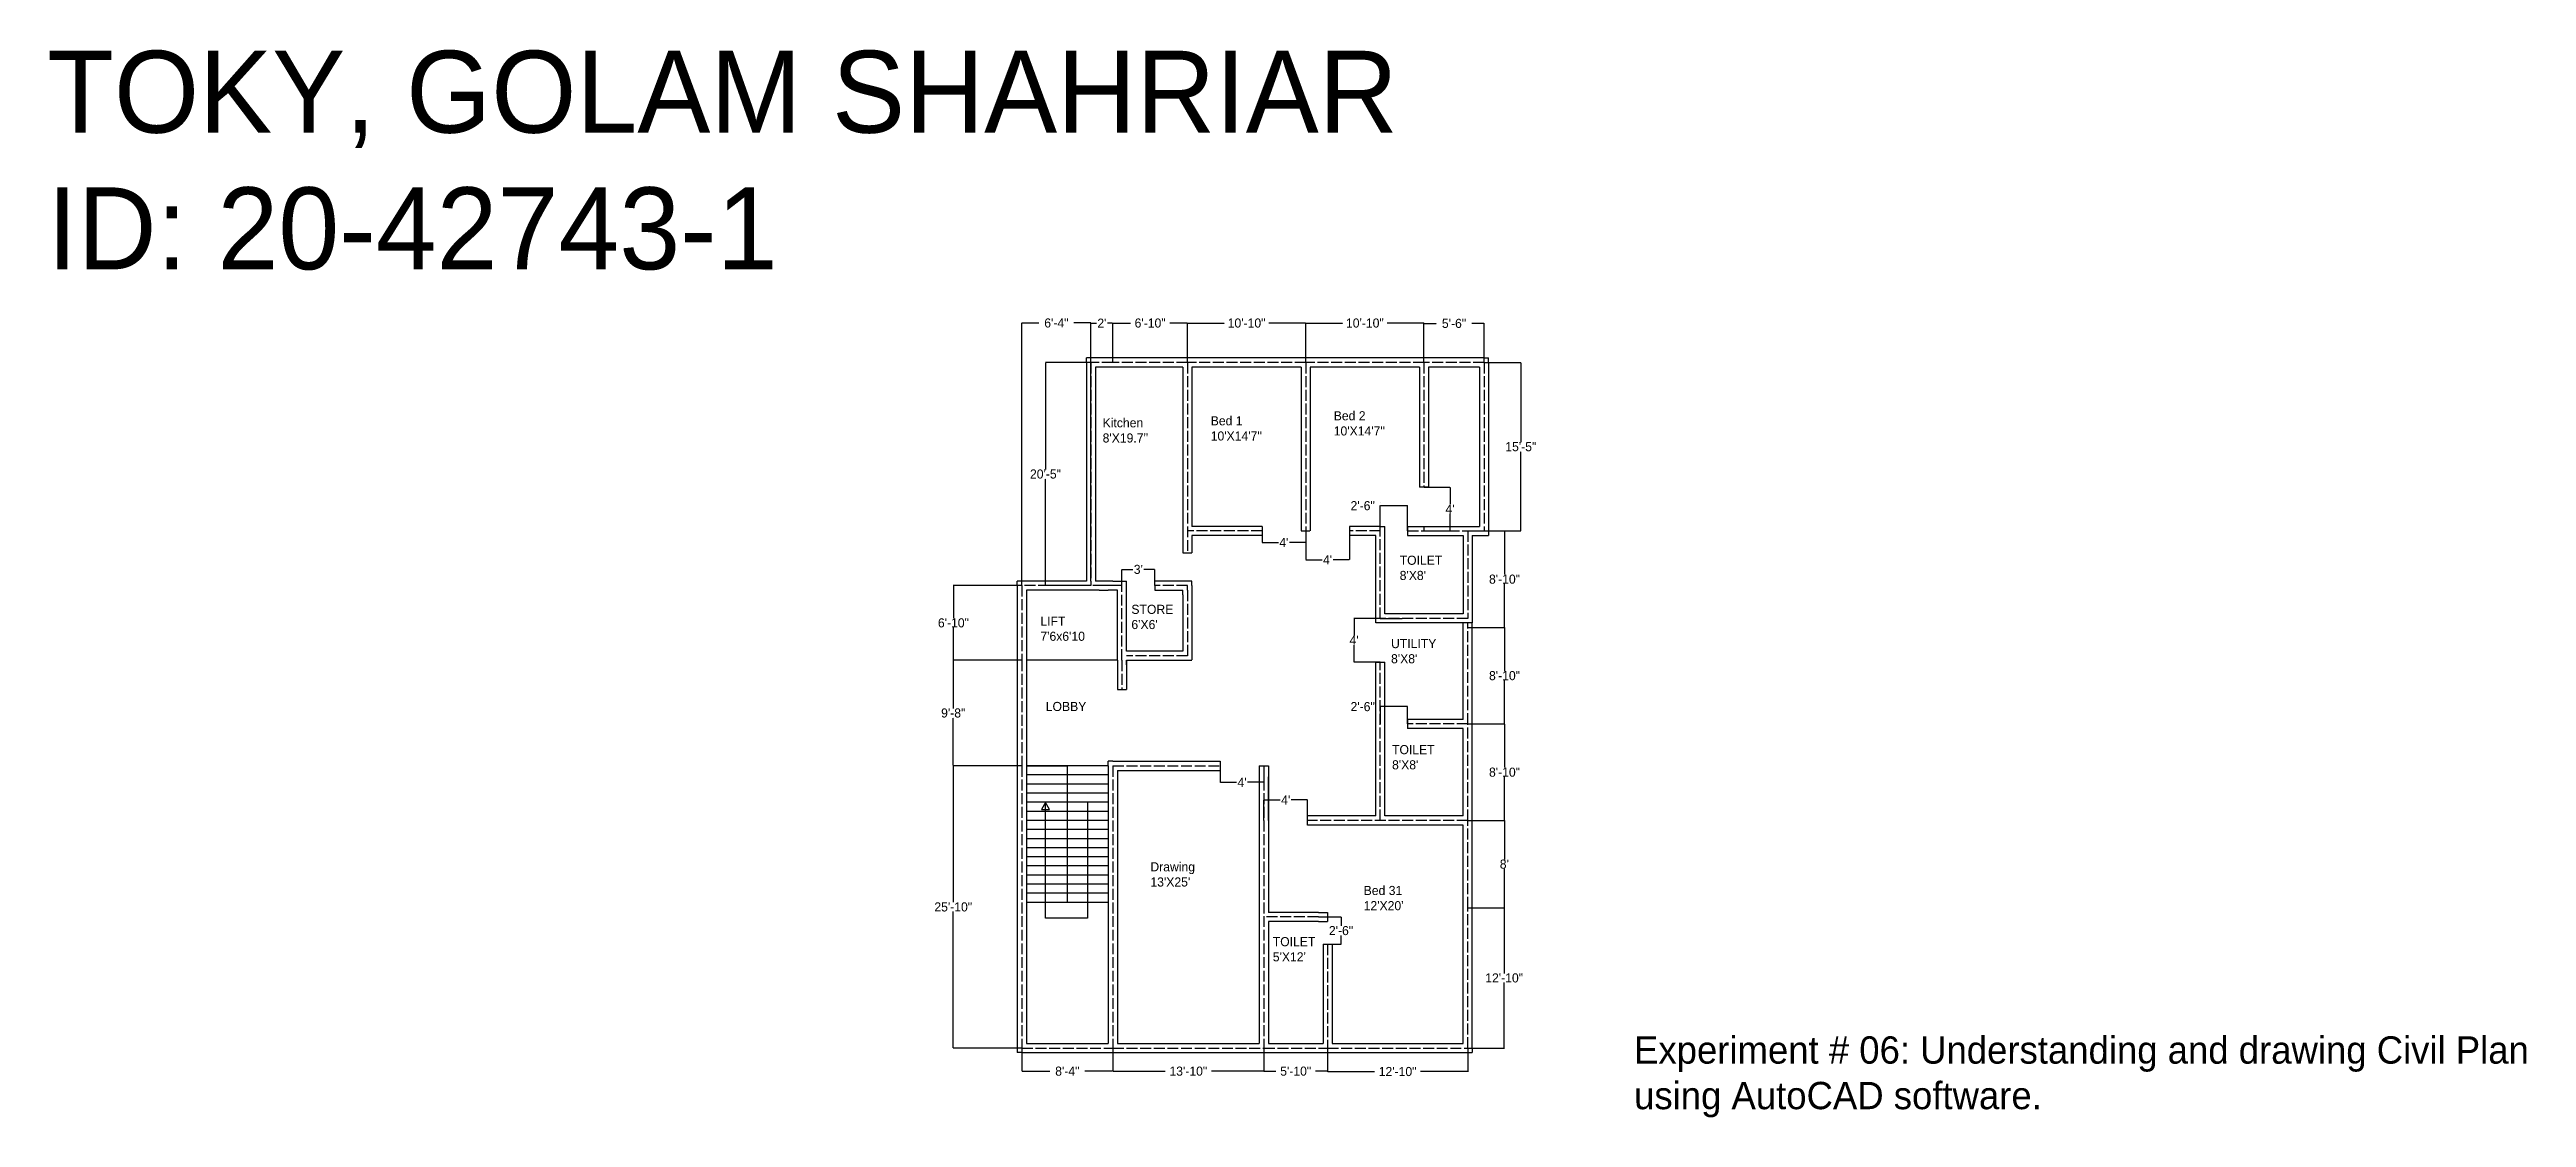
# Model space of a CAD drawing. Header units: inches. Extents: x -1021 to 1701, y -895 to 278.
import ezdxf

# ---------------------------------------------------------------- set-up
doc = ezdxf.new("R2010")
doc.units = ezdxf.units.IN
doc.header["$MEASUREMENT"] = 0
for name, pattern in [('ACAD_ISO02W100', [15, 12, -3]), ('ACAD_ISO03W100', [30, 12, -18]), ('HIDDENX2', [0.75, 0.5, -0.25])]:
    doc.linetypes.add(name, pattern=pattern)
doc.dimstyles.get("Standard").update_dxf_attribs({"dimtxt": 10, "dimasz": 0.18, "dimexe": 0.18, "dimexo": 0.0625, "dimgap": 0.09, "dimtad": 0, "dimtih": 1, "dimtoh": 1, "dimdec": 0, "dimzin": 0, "dimdsep": 46, "dimlunit": 3, "dimtxsty": 'Standard', "dimcen": 0.09, "dimadec": 0, "dimazin": 0, "dimtfac": 1, "dimtdec": 0, "dimtofl": 0, "dimtmove": 0, "dimatfit": 3, "dimfxl": 1, "dimtolj": 1, "dimtzin": 0, "dimarcsym": 0})

# ---------------------------------------------------------------- blocks, each defined once
blk = doc.blocks.new('*D33')
at = {"color": 0, "linetype": 'HIDDENX2', "lineweight": -2}
for p, q in [((489.7, -65.4), (489.7, -22.3)), ((489.9, -22.5), (503.5, -22.5)), ((555.5, -22.5), (542, -22.5)), ((555.7, -65.4), (555.7, -22.3))]:
    blk.add_line(p, q, dxfattribs=at)
at = {"color": 0, "linetype": 'HIDDENX2'}
for points in [[(489.9, -22.4), (489.9, -22.5), (489.7, -22.5)], [(555.5, -22.4), (555.5, -22.5), (555.7, -22.5)]]:
    blk.add_solid(points, dxfattribs=at)
at = {"layer": 'Defpoints', "color": 0, "linetype": 'HIDDENX2'}
for p in [(489.7, -22.5), (489.7, -65.4), (555.7, -65.4)]:
    blk.add_point(p, dxfattribs=at)
at = {"color": 0, "linetype": 'HIDDENX2', "insert": (522.7, -22.5), "char_height": 10, "attachment_point": 5}
blk.add_mtext('\\A1;5\'-6"', dxfattribs=at)
blk = doc.blocks.new('*D34')
at = {"color": 0, "linetype": 'HIDDENX2', "lineweight": -2}
for p, q in [((359.7, -65.4), (359.7, -21.9)), ((359.9, -22.1), (400.5, -22.1)), ((489.5, -22.1), (449, -22.1)), ((489.7, -60.4), (489.7, -21.9))]:
    blk.add_line(p, q, dxfattribs=at)
at = {"color": 0, "linetype": 'HIDDENX2'}
for points in [[(359.9, -22.1), (359.9, -22.1), (359.7, -22.1)], [(489.5, -22.1), (489.5, -22.1), (489.7, -22.1)]]:
    blk.add_solid(points, dxfattribs=at)
at = {"layer": 'Defpoints', "color": 0, "linetype": 'HIDDENX2'}
for p in [(359.7, -22.1), (359.7, -65.4), (489.7, -60.4)]:
    blk.add_point(p, dxfattribs=at)
at = {"color": 0, "linetype": 'HIDDENX2', "insert": (424.7, -22.1), "char_height": 10, "attachment_point": 5}
blk.add_mtext('\\A1;10\'-10"', dxfattribs=at)
blk = doc.blocks.new('*D35')
at = {"color": 0, "linetype": 'HIDDENX2', "lineweight": -2}
for p, q in [((555.8, -65.4), (596.3, -65.4)), ((596.1, -65.6), (596.1, -152.8)), ((596.1, -250.2), (596.1, -163)), ((555.8, -250.4), (596.3, -250.4))]:
    blk.add_line(p, q, dxfattribs=at)
at = {"color": 0, "linetype": 'HIDDENX2'}
for points in [[(596.1, -65.6), (596.2, -65.6), (596.1, -65.4)], [(596.1, -250.2), (596.2, -250.2), (596.1, -250.4)]]:
    blk.add_solid(points, dxfattribs=at)
at = {"layer": 'Defpoints', "color": 0, "linetype": 'HIDDENX2'}
for p in [(555.7, -65.4), (555.7, -250.4), (596.1, -250.4)]:
    blk.add_point(p, dxfattribs=at)
at = {"color": 0, "linetype": 'HIDDENX2', "insert": (596.1, -157.9), "char_height": 10, "attachment_point": 5}
blk.add_mtext('\\A1;15\'-5"', dxfattribs=at)
blk = doc.blocks.new('*D36')
at = {"color": 0, "linetype": 'HIDDENX2', "lineweight": -2}
for p, q in [((229.7, -65.4), (229.7, -21.9)), ((229.9, -22.1), (270.5, -22.1)), ((359.5, -22.1), (319, -22.1)), ((359.7, -65.4), (359.7, -21.9))]:
    blk.add_line(p, q, dxfattribs=at)
at = {"color": 0, "linetype": 'HIDDENX2'}
for points in [[(229.9, -22.1), (229.9, -22.1), (229.7, -22.1)], [(359.5, -22.1), (359.5, -22.1), (359.7, -22.1)]]:
    blk.add_solid(points, dxfattribs=at)
at = {"layer": 'Defpoints', "color": 0, "linetype": 'HIDDENX2'}
for p in [(229.7, -22.1), (229.7, -65.4), (359.7, -65.4)]:
    blk.add_point(p, dxfattribs=at)
at = {"color": 0, "linetype": 'HIDDENX2', "insert": (294.7, -22.1), "char_height": 10, "attachment_point": 5}
blk.add_mtext('\\A1;10\'-10"', dxfattribs=at)
blk = doc.blocks.new('*D37')
at = {"color": 0, "linetype": 'HIDDENX2', "lineweight": -2}
for p, q in [((147.7, -65.4), (147.7, -22)), ((147.9, -22.1), (167, -22.1)), ((229.5, -22.1), (210.5, -22.1)), ((229.7, -65.3), (229.7, -22))]:
    blk.add_line(p, q, dxfattribs=at)
at = {"color": 0, "linetype": 'HIDDENX2'}
for points in [[(147.9, -22.1), (147.9, -22.2), (147.7, -22.1)], [(229.5, -22.1), (229.5, -22.2), (229.7, -22.1)]]:
    blk.add_solid(points, dxfattribs=at)
at = {"layer": 'Defpoints', "color": 0, "linetype": 'HIDDENX2'}
for p in [(147.7, -22.1), (147.7, -65.4), (229.7, -65.4)]:
    blk.add_point(p, dxfattribs=at)
at = {"color": 0, "linetype": 'HIDDENX2', "insert": (188.7, -22.1), "char_height": 10, "attachment_point": 5}
blk.add_mtext('\\A1;6\'-10"', dxfattribs=at)
blk = doc.blocks.new('*D38')
at = {"color": 0, "linetype": 'HIDDENX2', "lineweight": -2}
for p, q in [((123.7, -65.4), (123.7, -22)), ((123.9, -22.2), (129.8, -22.2)), ((147.5, -22.2), (141.6, -22.2)), ((147.7, -65.4), (147.7, -22))]:
    blk.add_line(p, q, dxfattribs=at)
at = {"color": 0, "linetype": 'HIDDENX2'}
for points in [[(123.9, -22.1), (123.9, -22.2), (123.7, -22.2)], [(147.5, -22.1), (147.5, -22.2), (147.7, -22.2)]]:
    blk.add_solid(points, dxfattribs=at)
at = {"layer": 'Defpoints', "color": 0, "linetype": 'HIDDENX2'}
for p in [(147.7, -22.2), (123.7, -65.4), (147.7, -65.4)]:
    blk.add_point(p, dxfattribs=at)
at = {"color": 0, "linetype": 'HIDDENX2', "insert": (135.7, -22.2), "char_height": 10, "attachment_point": 5}
blk.add_mtext("\\A1;2'", dxfattribs=at)
blk = doc.blocks.new('*D39')
at = {"color": 0, "linetype": 'HIDDENX2', "lineweight": -2}
for p, q in [((123.6, -65.4), (73.5, -65.4)), ((73.7, -65.6), (73.7, -182.8)), ((73.7, -310.2), (73.7, -193)), ((123.6, -310.4), (73.5, -310.4))]:
    blk.add_line(p, q, dxfattribs=at)
at = {"color": 0, "linetype": 'HIDDENX2'}
for points in [[(73.7, -65.6), (73.7, -65.6), (73.7, -65.4)], [(73.7, -310.2), (73.7, -310.2), (73.7, -310.4)]]:
    blk.add_solid(points, dxfattribs=at)
at = {"layer": 'Defpoints', "color": 0, "linetype": 'HIDDENX2'}
for p in [(123.7, -65.4), (73.7, -310.4), (123.7, -310.4)]:
    blk.add_point(p, dxfattribs=at)
at = {"color": 0, "linetype": 'HIDDENX2', "insert": (73.7, -187.9), "char_height": 10, "attachment_point": 5}
blk.add_mtext('\\A1;20\'-5"', dxfattribs=at)
blk = doc.blocks.new('*D40')
at = {"color": 0, "linetype": 'HIDDENX2', "lineweight": -2}
for p, q in [((47.7, -310.4), (47.7, -21.8)), ((47.9, -22), (66.5, -22)), ((123.5, -22), (105, -22)), ((123.7, -305.4), (123.7, -21.8))]:
    blk.add_line(p, q, dxfattribs=at)
at = {"color": 0, "linetype": 'HIDDENX2'}
for points in [[(47.9, -22), (47.9, -22), (47.7, -22)], [(123.5, -22), (123.5, -22), (123.7, -22)]]:
    blk.add_solid(points, dxfattribs=at)
at = {"layer": 'Defpoints', "color": 0, "linetype": 'HIDDENX2'}
for p in [(47.7, -22), (47.7, -310.4), (123.7, -305.4)]:
    blk.add_point(p, dxfattribs=at)
at = {"color": 0, "linetype": 'HIDDENX2', "insert": (85.7, -22), "char_height": 10, "attachment_point": 5}
blk.add_mtext('\\A1;6\'-4"', dxfattribs=at)
blk = doc.blocks.new('*D41')
at = {"color": 0, "linetype": 'HIDDENX2', "lineweight": -2}
for p, q in [((47.6, -310.4), (-27.7, -310.4)), ((-27.5, -310.6), (-27.5, -346.3)), ((-27.5, -392.2), (-27.5, -356.5)), ((47.6, -392.4), (-27.7, -392.4))]:
    blk.add_line(p, q, dxfattribs=at)
at = {"color": 0, "linetype": 'HIDDENX2'}
for points in [[(-27.6, -310.6), (-27.5, -310.6), (-27.5, -310.4)], [(-27.6, -392.2), (-27.5, -392.2), (-27.5, -392.4)]]:
    blk.add_solid(points, dxfattribs=at)
at = {"layer": 'Defpoints', "color": 0, "linetype": 'HIDDENX2'}
for p in [(47.7, -310.4), (-27.5, -392.4), (47.7, -392.4)]:
    blk.add_point(p, dxfattribs=at)
at = {"color": 0, "linetype": 'HIDDENX2', "insert": (-27.5, -351.4), "char_height": 10, "attachment_point": 5}
blk.add_mtext('\\A1;6\'-10"', dxfattribs=at)
blk = doc.blocks.new('*D42')
at = {"color": 0, "linetype": 'HIDDENX2', "lineweight": -2}
for p, q in [((47.6, -392.4), (-27.9, -392.4)), ((-27.7, -392.6), (-27.7, -445.3)), ((-27.7, -508.2), (-27.7, -455.5)), ((47.6, -508.4), (-27.9, -508.4))]:
    blk.add_line(p, q, dxfattribs=at)
at = {"color": 0, "linetype": 'HIDDENX2'}
for points in [[(-27.7, -392.6), (-27.7, -392.6), (-27.7, -392.4)], [(-27.7, -508.2), (-27.7, -508.2), (-27.7, -508.4)]]:
    blk.add_solid(points, dxfattribs=at)
at = {"layer": 'Defpoints', "color": 0, "linetype": 'HIDDENX2'}
for p in [(47.7, -392.4), (-27.7, -508.4), (47.7, -508.4)]:
    blk.add_point(p, dxfattribs=at)
at = {"color": 0, "linetype": 'HIDDENX2', "insert": (-27.7, -450.4), "char_height": 10, "attachment_point": 5}
blk.add_mtext('\\A1;9\'-8"', dxfattribs=at)
blk = doc.blocks.new('*D43')
at = {"color": 0, "linetype": 'HIDDENX2', "lineweight": -2}
for p, q in [((47.6, -508.4), (-27.9, -508.4)), ((-27.7, -508.6), (-27.7, -658.3)), ((-27.7, -818.2), (-27.7, -668.5)), ((47.6, -818.4), (-27.9, -818.4))]:
    blk.add_line(p, q, dxfattribs=at)
at = {"color": 0, "linetype": 'HIDDENX2'}
for points in [[(-27.7, -508.6), (-27.7, -508.6), (-27.7, -508.4)], [(-27.7, -818.2), (-27.7, -818.2), (-27.7, -818.4)]]:
    blk.add_solid(points, dxfattribs=at)
at = {"layer": 'Defpoints', "color": 0, "linetype": 'HIDDENX2'}
for p in [(47.6, -508.4), (-27.7, -818.4), (47.7, -818.4)]:
    blk.add_point(p, dxfattribs=at)
at = {"color": 0, "linetype": 'HIDDENX2', "insert": (-27.7, -663.4), "char_height": 10, "attachment_point": 5}
blk.add_mtext('\\A1;25\'-10"', dxfattribs=at)
blk = doc.blocks.new('*D44')
at = {"color": 0, "linetype": 'HIDDENX2', "lineweight": -2}
for p, q in [((47.7, -818.5), (47.7, -844)), ((47.9, -843.8), (78.5, -843.8)), ((147.5, -843.8), (117, -843.8)), ((147.7, -818.5), (147.7, -844))]:
    blk.add_line(p, q, dxfattribs=at)
at = {"color": 0, "linetype": 'HIDDENX2'}
for points in [[(47.9, -843.8), (47.9, -843.9), (47.7, -843.8)], [(147.5, -843.8), (147.5, -843.9), (147.7, -843.8)]]:
    blk.add_solid(points, dxfattribs=at)
at = {"layer": 'Defpoints', "color": 0, "linetype": 'HIDDENX2'}
for p in [(47.7, -818.4), (147.7, -818.4), (147.7, -843.8)]:
    blk.add_point(p, dxfattribs=at)
at = {"color": 0, "linetype": 'HIDDENX2', "insert": (97.7, -843.8), "char_height": 10, "attachment_point": 5}
blk.add_mtext('\\A1;8\'-4"', dxfattribs=at)
blk = doc.blocks.new('*D45')
at = {"color": 0, "linetype": 'HIDDENX2', "lineweight": -2}
for p, q in [((147.7, -818.5), (147.7, -844)), ((147.9, -843.8), (205.6, -843.8)), ((313.5, -843.8), (255.8, -843.8)), ((313.7, -818.5), (313.7, -844))]:
    blk.add_line(p, q, dxfattribs=at)
at = {"color": 0, "linetype": 'HIDDENX2'}
for points in [[(147.9, -843.8), (147.9, -843.9), (147.7, -843.8)], [(313.5, -843.8), (313.5, -843.9), (313.7, -843.8)]]:
    blk.add_solid(points, dxfattribs=at)
at = {"layer": 'Defpoints', "color": 0, "linetype": 'HIDDENX2'}
for p in [(147.7, -818.4), (313.7, -818.4), (313.7, -843.8)]:
    blk.add_point(p, dxfattribs=at)
at = {"color": 0, "linetype": 'HIDDENX2', "insert": (230.7, -843.8), "char_height": 10, "attachment_point": 5}
blk.add_mtext('\\A1;13\'-10"', dxfattribs=at)
blk = doc.blocks.new('*D47')
at = {"color": 0, "linetype": 'HIDDENX2', "lineweight": -2}
for p, q in [((383.7, -818.5), (383.7, -844.4)), ((537.7, -818.5), (537.7, -844.4)), ((383.9, -844.2), (435.6, -844.2)), ((537.5, -844.2), (485.8, -844.2))]:
    blk.add_line(p, q, dxfattribs=at)
at = {"color": 0, "linetype": 'HIDDENX2'}
for points in [[(383.9, -844.2), (383.9, -844.2), (383.7, -844.2)], [(537.5, -844.2), (537.5, -844.2), (537.7, -844.2)]]:
    blk.add_solid(points, dxfattribs=at)
at = {"layer": 'Defpoints', "color": 0, "linetype": 'HIDDENX2'}
for p in [(383.7, -818.4), (537.7, -818.4), (383.7, -844.2)]:
    blk.add_point(p, dxfattribs=at)
at = {"color": 0, "linetype": 'HIDDENX2', "insert": (460.7, -844.2), "char_height": 10, "attachment_point": 5}
blk.add_mtext('\\A1;12\'-10"', dxfattribs=at)
blk = doc.blocks.new('*D48')
at = {"color": 0, "linetype": 'HIDDENX2', "lineweight": -2}
for p, q in [((313.5, -843.7), (313.5, -843.6)), ((313.7, -843.8), (327, -843.8)), ((383.7, -843.8), (370.5, -843.8)), ((383.9, -844.2), (383.9, -843.6))]:
    blk.add_line(p, q, dxfattribs=at)
at = {"color": 0, "linetype": 'HIDDENX2'}
for points in [[(313.7, -843.8), (313.7, -843.8), (313.5, -843.8)], [(383.7, -843.8), (383.7, -843.8), (383.9, -843.8)]]:
    blk.add_solid(points, dxfattribs=at)
at = {"layer": 'Defpoints', "color": 0, "linetype": 'HIDDENX2'}
for p in [(313.5, -843.8), (313.5, -843.8), (383.9, -844.2)]:
    blk.add_point(p, dxfattribs=at)
at = {"color": 0, "linetype": 'HIDDENX2', "insert": (348.7, -843.8), "char_height": 10, "attachment_point": 5}
blk.add_mtext('\\A1;5\'-10"', dxfattribs=at)
blk = doc.blocks.new('*D49')
at = {"color": 0, "linetype": 'HIDDENX2', "lineweight": -2}
for p, q in [((537.8, -664.4), (578, -664.4)), ((577.8, -664.6), (577.8, -736.3)), ((577.8, -818.2), (577.8, -746.5)), ((537.8, -818.4), (578, -818.4))]:
    blk.add_line(p, q, dxfattribs=at)
at = {"color": 0, "linetype": 'HIDDENX2'}
for points in [[(577.8, -664.6), (577.9, -664.6), (577.8, -664.4)], [(577.8, -818.2), (577.9, -818.2), (577.8, -818.4)]]:
    blk.add_solid(points, dxfattribs=at)
at = {"layer": 'Defpoints', "color": 0, "linetype": 'HIDDENX2'}
for p in [(537.7, -664.4), (577.8, -664.4), (537.7, -818.4)]:
    blk.add_point(p, dxfattribs=at)
at = {"color": 0, "linetype": 'HIDDENX2', "insert": (577.8, -741.4), "char_height": 10, "attachment_point": 5}
blk.add_mtext('\\A1;12\'-10"', dxfattribs=at)
blk = doc.blocks.new('*D50')
at = {"color": 0, "linetype": 'HIDDENX2', "lineweight": -2}
for p, q in [((537.8, -568.4), (578.2, -568.4)), ((578, -568.6), (578, -611.3)), ((578, -664.2), (578, -621.5)), ((537.8, -664.4), (578.2, -664.4))]:
    blk.add_line(p, q, dxfattribs=at)
at = {"color": 0, "linetype": 'HIDDENX2'}
for points in [[(578, -568.6), (578, -568.6), (578, -568.4)], [(578, -664.2), (578, -664.2), (578, -664.4)]]:
    blk.add_solid(points, dxfattribs=at)
at = {"layer": 'Defpoints', "color": 0, "linetype": 'HIDDENX2'}
for p in [(537.7, -568.4), (578, -568.4), (537.8, -664.4)]:
    blk.add_point(p, dxfattribs=at)
at = {"color": 0, "linetype": 'HIDDENX2', "insert": (578, -616.4), "char_height": 10, "attachment_point": 5}
blk.add_mtext("\\A1;8'", dxfattribs=at)
blk = doc.blocks.new('*D51')
at = {"color": 0, "linetype": 'HIDDENX2', "lineweight": -2}
for p, q in [((537.8, -462.4), (578.4, -462.4)), ((578.2, -462.6), (578.2, -510.3)), ((578.2, -568.2), (578.2, -520.5)), ((537.8, -568.4), (578.4, -568.4))]:
    blk.add_line(p, q, dxfattribs=at)
at = {"color": 0, "linetype": 'HIDDENX2'}
for points in [[(578.2, -462.6), (578.2, -462.6), (578.2, -462.4)], [(578.2, -568.2), (578.2, -568.2), (578.2, -568.4)]]:
    blk.add_solid(points, dxfattribs=at)
at = {"layer": 'Defpoints', "color": 0, "linetype": 'HIDDENX2'}
for p in [(537.7, -462.4), (578.2, -462.4), (537.8, -568.4)]:
    blk.add_point(p, dxfattribs=at)
at = {"color": 0, "linetype": 'HIDDENX2', "insert": (578.2, -515.4), "char_height": 10, "attachment_point": 5}
blk.add_mtext('\\A1;8\'-10"', dxfattribs=at)
blk = doc.blocks.new('*D52')
at = {"color": 0, "linetype": 'HIDDENX2', "lineweight": -2}
for p, q in [((537.8, -356.4), (578.4, -356.4)), ((578.2, -356.6), (578.2, -404.3)), ((578.2, -462.2), (578.2, -414.5)), ((537.8, -462.4), (578.4, -462.4))]:
    blk.add_line(p, q, dxfattribs=at)
at = {"color": 0, "linetype": 'HIDDENX2'}
for points in [[(578.2, -356.6), (578.2, -356.6), (578.2, -356.4)], [(578.2, -462.2), (578.2, -462.2), (578.2, -462.4)]]:
    blk.add_solid(points, dxfattribs=at)
at = {"layer": 'Defpoints', "color": 0, "linetype": 'HIDDENX2'}
for p in [(537.7, -356.4), (578.2, -356.4), (537.7, -462.4)]:
    blk.add_point(p, dxfattribs=at)
at = {"color": 0, "linetype": 'HIDDENX2', "insert": (578.2, -409.4), "char_height": 10, "attachment_point": 5}
blk.add_mtext('\\A1;8\'-10"', dxfattribs=at)
blk = doc.blocks.new('*D53')
at = {"color": 0, "linetype": 'HIDDENX2', "lineweight": -2}
for p, q in [((537.8, -250.4), (578.4, -250.4)), ((578.2, -250.6), (578.2, -298.3)), ((578.2, -356.2), (578.2, -308.5)), ((537.8, -356.4), (578.4, -356.4))]:
    blk.add_line(p, q, dxfattribs=at)
at = {"color": 0, "linetype": 'HIDDENX2'}
for points in [[(578.2, -250.6), (578.2, -250.6), (578.2, -250.4)], [(578.2, -356.2), (578.2, -356.2), (578.2, -356.4)]]:
    blk.add_solid(points, dxfattribs=at)
at = {"layer": 'Defpoints', "color": 0, "linetype": 'HIDDENX2'}
for p in [(537.7, -250.4), (578.2, -250.4), (537.7, -356.4)]:
    blk.add_point(p, dxfattribs=at)
at = {"color": 0, "linetype": 'HIDDENX2', "insert": (578.2, -303.4), "char_height": 10, "attachment_point": 5}
blk.add_mtext('\\A1;8\'-10"', dxfattribs=at)
blk = doc.blocks.new('*D55')
at = {"color": 0, "linetype": 'HIDDENX2', "lineweight": -2}
for p, q in [((157.7, -310.4), (157.7, -292.5)), ((157.9, -292.7), (169.8, -292.7)), ((193.5, -292.7), (181.6, -292.7)), ((193.7, -310.4), (193.7, -292.5))]:
    blk.add_line(p, q, dxfattribs=at)
at = {"color": 0, "linetype": 'HIDDENX2'}
for points in [[(157.9, -292.7), (157.9, -292.7), (157.7, -292.7)], [(193.5, -292.7), (193.5, -292.7), (193.7, -292.7)]]:
    blk.add_solid(points, dxfattribs=at)
at = {"layer": 'Defpoints', "color": 0, "linetype": 'HIDDENX2'}
for p in [(193.7, -292.7), (157.7, -310.4), (193.7, -310.4)]:
    blk.add_point(p, dxfattribs=at)
at = {"color": 0, "linetype": 'HIDDENX2', "insert": (175.7, -292.7), "char_height": 10, "attachment_point": 5}
blk.add_mtext("\\A1;3'", dxfattribs=at)
blk = doc.blocks.new('*D56')
at = {"color": 0, "linetype": 'HIDDENX2', "lineweight": -2}
for p, q in [((311.7, -250.5), (311.7, -263.2)), ((311.9, -263), (329.8, -263)), ((359.5, -263), (341.6, -263)), ((359.7, -250.5), (359.7, -263.2))]:
    blk.add_line(p, q, dxfattribs=at)
at = {"color": 0, "linetype": 'HIDDENX2'}
for points in [[(311.9, -263), (311.9, -263), (311.7, -263)], [(359.5, -263), (359.5, -263), (359.7, -263)]]:
    blk.add_solid(points, dxfattribs=at)
at = {"layer": 'Defpoints', "color": 0, "linetype": 'HIDDENX2'}
for p in [(311.7, -250.4), (359.7, -250.4), (359.7, -263)]:
    blk.add_point(p, dxfattribs=at)
at = {"color": 0, "linetype": 'HIDDENX2', "insert": (335.7, -263), "char_height": 10, "attachment_point": 5}
blk.add_mtext("\\A1;4'", dxfattribs=at)
blk = doc.blocks.new('*D57')
at = {"color": 0, "linetype": 'HIDDENX2', "lineweight": -2}
for p, q in [((359.7, -250.5), (359.7, -282.3)), ((407.7, -250.5), (407.7, -282.3)), ((359.9, -282.1), (377.8, -282.1)), ((407.5, -282.1), (389.6, -282.1))]:
    blk.add_line(p, q, dxfattribs=at)
at = {"color": 0, "linetype": 'HIDDENX2'}
for points in [[(359.9, -282), (359.9, -282.1), (359.7, -282.1)], [(407.5, -282), (407.5, -282.1), (407.7, -282.1)]]:
    blk.add_solid(points, dxfattribs=at)
at = {"layer": 'Defpoints', "color": 0, "linetype": 'HIDDENX2'}
for p in [(359.7, -250.4), (407.7, -250.4), (407.7, -282.1)]:
    blk.add_point(p, dxfattribs=at)
at = {"color": 0, "linetype": 'HIDDENX2', "insert": (383.7, -282.1), "char_height": 10, "attachment_point": 5}
blk.add_mtext("\\A1;4'", dxfattribs=at)
blk = doc.blocks.new('*D59')
at = {"color": 0, "linetype": 'HIDDENX2', "lineweight": -2}
for p, q in [((489.8, -202.4), (518.4, -202.4)), ((518.3, -202.6), (518.3, -221.3)), ((518.3, -250.2), (518.3, -231.5)), ((489.8, -250.4), (518.4, -250.4))]:
    blk.add_line(p, q, dxfattribs=at)
at = {"color": 0, "linetype": 'HIDDENX2'}
for points in [[(518.2, -202.6), (518.3, -202.6), (518.3, -202.4)], [(518.2, -250.2), (518.3, -250.2), (518.3, -250.4)]]:
    blk.add_solid(points, dxfattribs=at)
at = {"layer": 'Defpoints', "color": 0, "linetype": 'HIDDENX2'}
for p in [(489.7, -202.4), (489.7, -250.4), (518.3, -250.4)]:
    blk.add_point(p, dxfattribs=at)
at = {"color": 0, "linetype": 'HIDDENX2', "insert": (518.3, -226.4), "char_height": 10, "attachment_point": 5}
blk.add_mtext("\\A1;4'", dxfattribs=at)
blk = doc.blocks.new('*D61')
at = {"color": 0, "linetype": 'HIDDENX2', "lineweight": -2}
for p, q in [((441.7, -222.7), (441.5, -222.7)), ((441.7, -250.4), (441.7, -222.5)), ((471.5, -222.7), (441.9, -222.7)), ((471.7, -250.4), (471.7, -222.5))]:
    blk.add_line(p, q, dxfattribs=at)
at = {"color": 0, "linetype": 'HIDDENX2'}
for points in [[(441.9, -222.7), (441.9, -222.7), (441.7, -222.7)], [(471.5, -222.7), (471.5, -222.7), (471.7, -222.7)]]:
    blk.add_solid(points, dxfattribs=at)
at = {"layer": 'Defpoints', "color": 0, "linetype": 'HIDDENX2'}
for p in [(441.7, -222.7), (441.7, -250.4), (471.7, -250.4)]:
    blk.add_point(p, dxfattribs=at)
at = {"color": 0, "linetype": 'HIDDENX2', "insert": (422.3, -222.7), "char_height": 10, "attachment_point": 5}
blk.add_mtext('\\A1;2\'-6"', dxfattribs=at)
blk = doc.blocks.new('*D62')
at = {"color": 0, "linetype": 'HIDDENX2', "lineweight": -2}
for p, q in [((441.6, -346.4), (412.6, -346.4)), ((412.8, -346.6), (412.8, -365.3)), ((412.8, -394.2), (412.8, -375.5)), ((441.6, -394.4), (412.6, -394.4))]:
    blk.add_line(p, q, dxfattribs=at)
at = {"color": 0, "linetype": 'HIDDENX2'}
for points in [[(412.8, -346.6), (412.8, -346.6), (412.8, -346.4)], [(412.8, -394.2), (412.8, -394.2), (412.8, -394.4)]]:
    blk.add_solid(points, dxfattribs=at)
at = {"layer": 'Defpoints', "color": 0, "linetype": 'HIDDENX2'}
for p in [(441.7, -346.4), (412.8, -394.4), (441.7, -394.4)]:
    blk.add_point(p, dxfattribs=at)
at = {"color": 0, "linetype": 'HIDDENX2', "insert": (412.8, -370.4), "char_height": 10, "attachment_point": 5}
blk.add_mtext("\\A1;4'", dxfattribs=at)
blk = doc.blocks.new('*D63')
at = {"color": 0, "linetype": 'HIDDENX2', "lineweight": -2}
for p, q in [((265.7, -508.5), (265.7, -526.7)), ((313.7, -508.5), (313.7, -526.7)), ((265.9, -526.5), (283.8, -526.5)), ((313.5, -526.5), (295.6, -526.5))]:
    blk.add_line(p, q, dxfattribs=at)
at = {"color": 0, "linetype": 'HIDDENX2'}
for points in [[(265.9, -526.5), (265.9, -526.5), (265.7, -526.5)], [(313.5, -526.5), (313.5, -526.5), (313.7, -526.5)]]:
    blk.add_solid(points, dxfattribs=at)
at = {"layer": 'Defpoints', "color": 0, "linetype": 'HIDDENX2'}
for p in [(265.7, -508.4), (313.7, -508.4), (265.7, -526.5)]:
    blk.add_point(p, dxfattribs=at)
at = {"color": 0, "linetype": 'HIDDENX2', "insert": (289.7, -526.5), "char_height": 10, "attachment_point": 5}
blk.add_mtext("\\A1;4'", dxfattribs=at)
blk = doc.blocks.new('*D64')
at = {"color": 0, "linetype": 'HIDDENX2', "lineweight": -2}
for p, q in [((441.8, -443.4), (441.6, -443.4)), ((441.8, -462.4), (441.8, -443.2)), ((471.5, -443.4), (442, -443.4)), ((471.7, -462.4), (471.7, -443.2))]:
    blk.add_line(p, q, dxfattribs=at)
at = {"color": 0, "linetype": 'HIDDENX2'}
for points in [[(442, -443.4), (442, -443.4), (441.8, -443.4)], [(471.5, -443.4), (471.5, -443.4), (471.7, -443.4)]]:
    blk.add_solid(points, dxfattribs=at)
at = {"layer": 'Defpoints', "color": 0, "linetype": 'HIDDENX2'}
for p in [(441.8, -443.4), (441.8, -462.4), (471.7, -462.4)]:
    blk.add_point(p, dxfattribs=at)
at = {"color": 0, "linetype": 'HIDDENX2', "insert": (422.3, -443.4), "char_height": 10, "attachment_point": 5}
blk.add_mtext('\\A1;2\'-6"', dxfattribs=at)
blk = doc.blocks.new('*D65')
at = {"color": 0, "linetype": 'HIDDENX2', "lineweight": -2}
for p, q in [((313.6, -568.4), (313.6, -545.7)), ((313.8, -545.9), (331.8, -545.9)), ((361.5, -545.9), (343.6, -545.9)), ((361.7, -568.4), (361.7, -545.7))]:
    blk.add_line(p, q, dxfattribs=at)
at = {"color": 0, "linetype": 'HIDDENX2'}
for points in [[(313.8, -545.8), (313.8, -545.9), (313.6, -545.9)], [(361.5, -545.8), (361.5, -545.9), (361.7, -545.9)]]:
    blk.add_solid(points, dxfattribs=at)
at = {"layer": 'Defpoints', "color": 0, "linetype": 'HIDDENX2'}
for p in [(313.6, -545.9), (313.6, -568.4), (361.7, -568.4)]:
    blk.add_point(p, dxfattribs=at)
at = {"color": 0, "linetype": 'HIDDENX2', "insert": (337.7, -545.9), "char_height": 10, "attachment_point": 5}
blk.add_mtext("\\A1;4'", dxfattribs=at)
blk = doc.blocks.new('*D66')
at = {"color": 0, "linetype": 'HIDDENX2', "lineweight": -2}
for p, q in [((383.8, -674.4), (398.7, -674.4)), ((398.5, -674.6), (398.5, -684.3)), ((383.8, -704.4), (398.7, -704.4)), ((398.5, -704.2), (398.5, -694.5))]:
    blk.add_line(p, q, dxfattribs=at)
at = {"color": 0, "linetype": 'HIDDENX2'}
for points in [[(398.5, -674.6), (398.5, -674.6), (398.5, -674.4)], [(398.5, -704.2), (398.5, -704.2), (398.5, -704.4)]]:
    blk.add_solid(points, dxfattribs=at)
at = {"layer": 'Defpoints', "color": 0, "linetype": 'HIDDENX2'}
for p in [(383.7, -674.4), (383.7, -704.4), (398.5, -704.4)]:
    blk.add_point(p, dxfattribs=at)
at = {"color": 0, "linetype": 'HIDDENX2', "insert": (398.5, -689.4), "char_height": 10, "attachment_point": 5}
blk.add_mtext('\\A1;2\'-6"', dxfattribs=at)

msp = doc.modelspace()

# ---------------------------------------------------------------- linework, layer by layer
for p, q in [((123.7, -60.4), (118.7, -60.4)), ((118.7, -65.4), (118.7, -60.4)), ((118.7, -65.4), (118.7, -305.4)), ((147.7, -60.4), (123.7, -60.4)), ((147.7, -70.4), (128.7, -70.4)), ((147.7, -70.4), (128.7, -70.4)), ((147.7, -70.4), (128.7, -70.4)), ((128.7, -70.4), (128.7, -305.4)), ((128.7, -70.4), (128.7, -305.4)), ((229.7, -60.4), (147.7, -60.4)), ((224.7, -70.4), (147.7, -70.4)), ((224.7, -70.4), (224.7, -250.4)), ((224.7, -70.4), (224.7, -274.4)), ((359.7, -60.4), (229.7, -60.4)), ((354.7, -70.4), (234.7, -70.4)), ((234.7, -70.4), (234.7, -245.4)), ((234.7, -70.4), (234.7, -245.4)), ((354.7, -70.4), (354.7, -250.4)), ((489.7, -60.4), (359.7, -60.4)), ((484.7, -70.4), (364.7, -70.4)), ((364.7, -70.4), (364.7, -250.4)), ((484.7, -70.4), (484.7, -202.4)), ((555.7, -60.4), (489.7, -60.4)), ((550.7, -70.4), (494.7, -70.4)), ((550.7, -70.4), (494.7, -70.4)), ((494.7, -70.4), (494.7, -202.4)), ((550.7, -70.4), (550.7, -245.4)), ((555.7, -60.4), (560.7, -60.4)), ((560.7, -65.4), (560.7, -60.4)), ((560.7, -65.4), (560.7, -250.4)), ((494.7, -202.4), (484.7, -202.4)), ((441.7, -219.4), (441.7, -219.4)), ((311.7, -245.4), (234.7, -245.4)), ((311.7, -255.4), (234.7, -255.4)), ((234.7, -255.4), (234.7, -274.4)), ((311.7, -245.4), (311.7, -255.4)), ((441.7, -245.4), (407.7, -245.4)), ((407.7, -245.4), (407.7, -250.4)), ((407.7, -250.4), (407.7, -255.4)), ((436.7, -255.4), (407.7, -255.4)), ((441.7, -245.4), (446.7, -245.4)), ((441.7, -250.4), (441.7, -250.4)), ((446.7, -250.4), (446.7, -245.4)), ((471.7, -245.4), (471.7, -255.4)), ((542.7, -245.4), (550.7, -245.4)), ((542.7, -255.4), (560.7, -255.4)), ((560.7, -250.4), (560.7, -255.4)), ((224.7, -274.4), (234.7, -274.4)), ((47.7, -305.4), (42.7, -305.4)), ((42.7, -310.4), (42.7, -305.4)), ((42.7, -310.4), (42.7, -392.4)), ((118.7, -305.4), (47.7, -305.4)), ((132.7, -315.4), (52.7, -315.4)), ((52.7, -315.4), (52.7, -392.4)), ((137.7, -305.4), (128.7, -305.4)), ((132.7, -315.4), (142.7, -315.4)), ((147.7, -305.4), (157.7, -305.4)), ((152.7, -392.4), (152.7, -315.4)), ((162.7, -315.4), (162.7, -310.4)), ((162.7, -382.4), (162.7, -315.4)), ((193.7, -310.4), (193.7, -315.4)), ((441.7, -346.4), (465.7, -346.4)), ((532.7, -356.4), (532.7, -351.4)), ((537.7, -356.4), (537.7, -351.4)), ((542.7, -356.4), (542.7, -351.4)), ((532.7, -457.4), (532.7, -356.4)), ((542.7, -462.4), (542.7, -356.4)), ((42.7, -392.4), (42.7, -508.4)), ((52.7, -392.4), (52.7, -508.4)), ((152.7, -392.4), (152.7, -424.4)), ((162.7, -397.4), (162.7, -392.4)), ((162.7, -392.4), (162.7, -424.4)), ((436.7, -563.4), (436.7, -394.4)), ((436.7, -394.4), (446.7, -394.4)), ((446.7, -563.4), (446.7, -394.4)), ((152.7, -424.4), (162.7, -424.4)), ((532.7, -457.4), (471.7, -457.4)), ((471.7, -457.4), (471.7, -467.4)), ((542.7, -568.4), (542.7, -462.4)), ((532.7, -467.4), (471.7, -467.4)), ((532.7, -563.4), (532.7, -467.4)), ((42.7, -508.4), (42.7, -818.4)), ((52.7, -508.4), (52.7, -813.4)), ((142.7, -508.4), (52.7, -508.4)), ((52.7, -508.4), (97.7, -508.4)), ((97.7, -508.4), (97.7, -658.4)), ((142.7, -508.4), (142.7, -503.4)), ((147.7, -503.4), (142.7, -503.4)), ((142.7, -508.4), (142.7, -813.4)), ((147.7, -503.4), (265.7, -503.4)), ((152.7, -513.4), (265.7, -513.4)), ((152.7, -513.4), (152.7, -813.4)), ((265.7, -503.4), (265.7, -513.4)), ((308.7, -508.4), (308.7, -813.4)), ((308.7, -508.4), (318.7, -508.4)), ((318.7, -508.4), (318.7, -669.4)), ((142.7, -518.4), (52.7, -518.4)), ((142.7, -528.4), (52.7, -528.4)), ((142.7, -538.4), (52.7, -538.4)), ((142.7, -548.4), (52.7, -548.4)), ((142.7, -558.4), (52.7, -558.4)), ((142.7, -568.4), (52.7, -568.4)), ((73.6, -675.6), (73.6, -548.7)), ((120, -548.4), (120, -675.6)), ((361.7, -573.4), (361.7, -563.4)), ((436.7, -563.4), (361.7, -563.4)), ((532.7, -563.4), (446.7, -563.4)), ((532.7, -563.4), (446.7, -563.4)), ((542.7, -664.4), (542.7, -568.4)), ((142.7, -578.4), (52.7, -578.4)), ((142.7, -588.4), (52.7, -588.4)), ((142.7, -598.4), (52.7, -598.4)), ((532.7, -573.4), (361.7, -573.4)), ((532.7, -664.4), (532.7, -573.4)), ((142.7, -608.4), (52.7, -608.4)), ((142.7, -618.4), (52.7, -618.4)), ((142.7, -628.4), (52.7, -628.4)), ((142.7, -638.4), (52.7, -638.4)), ((142.7, -648.4), (52.7, -648.4)), ((142.7, -658.4), (52.7, -658.4)), ((120, -675.6), (73.6, -675.6)), ((373.7, -669.4), (318.7, -669.4)), ((373.7, -679.4), (318.7, -679.4)), ((318.7, -679.4), (318.7, -813.4)), ((532.7, -813.4), (532.7, -664.4)), ((542.7, -818.4), (542.7, -664.4)), ((378.7, -704.4), (378.7, -813.4)), ((378.7, -704.4), (388.7, -704.4)), ((388.7, -704.4), (388.7, -813.4)), ((52.7, -813.4), (142.7, -813.4)), ((152.7, -813.4), (308.7, -813.4)), ((318.7, -813.4), (378.7, -813.4)), ((388.7, -813.4), (532.7, -813.4)), ((42.7, -818.4), (42.7, -823.4)), ((47.7, -823.4), (42.7, -823.4)), ((47.7, -823.4), (147.7, -823.4)), ((147.7, -823.4), (313.7, -823.4)), ((313.7, -823.4), (383.7, -823.4)), ((383.7, -823.4), (537.7, -823.4)), ((537.7, -823.4), (542.7, -823.4)), ((542.7, -818.4), (542.7, -823.4))]:
    msp.add_line(p, q)
at = {"linetype": 'ACAD_ISO02W100'}
for p, q in [((147.7, -65.4), (123.7, -65.4)), ((123.7, -65.4), (123.7, -310.4)), ((229.7, -65.4), (147.7, -65.4)), ((359.7, -65.4), (229.7, -65.4)), ((229.7, -65.4), (229.7, -274.4)), ((489.7, -65.4), (359.7, -65.4)), ((359.7, -65.4), (359.7, -250.4)), ((555.7, -65.4), (489.7, -65.4)), ((489.7, -65.4), (489.7, -202.4)), ((555.7, -65.4), (555.7, -250.4)), ((311.7, -250.4), (229.7, -250.4)), ((441.7, -250.4), (407.7, -250.4)), ((537.7, -250.4), (555.7, -250.4)), ((47.7, -310.4), (47.7, -392.4)), ((137.7, -310.4), (47.7, -310.4)), ((147.7, -310.4), (137.7, -310.4)), ((157.7, -310.4), (147.7, -310.4)), ((157.7, -392.4), (157.7, -310.4)), ((229.7, -310.4), (193.7, -310.4)), ((537.7, -462.4), (537.7, -356.4)), ((47.7, -392.4), (47.7, -508.4)), ((157.7, -392.4), (157.7, -424.4)), ((441.7, -568.4), (441.7, -394.4)), ((537.7, -462.4), (471.7, -462.4)), ((537.7, -568.4), (537.7, -462.4)), ((47.7, -508.4), (47.7, -818.4)), ((147.7, -508.4), (147.7, -818.4)), ((147.7, -508.4), (265.7, -508.4)), ((313.7, -508.4), (313.7, -818.4)), ((537.7, -568.4), (361.7, -568.4)), ((537.7, -664.4), (537.7, -568.4)), ((373.7, -674.4), (313.7, -674.4)), ((373.7, -674.4), (383.7, -674.4)), ((537.7, -818.4), (537.7, -664.4)), ((383.7, -704.4), (383.7, -818.4)), ((47.7, -818.4), (147.7, -818.4)), ((147.7, -818.4), (313.7, -818.4)), ((313.7, -818.4), (383.7, -818.4)), ((383.7, -818.4), (537.7, -818.4))]:
    msp.add_line(p, q, dxfattribs=at)
at = {"linetype": 'HIDDENX2'}
for p, q in [((354.7, -250.4), (364.7, -250.4)), ((489.7, -245.4), (489.7, -250.4)), ((147.7, -305.4), (137.7, -305.4)), ((152.7, -315.4), (142.7, -315.4)), ((157.7, -305.4), (162.7, -305.4)), ((162.7, -310.4), (162.7, -305.4)), ((193.7, -310.4), (193.7, -305.4)), ((234.7, -305.4), (193.7, -305.4)), ((224.7, -320.4), (224.7, -315.4)), ((224.7, -320.4), (224.7, -382.4)), ((229.7, -315.4), (229.7, -310.4)), ((234.7, -310.4), (234.7, -305.4)), ((234.7, -310.4), (234.7, -392.4)), ((152.7, -392.4), (52.7, -392.4)), ((224.7, -382.4), (162.7, -382.4)), ((162.7, -392.4), (234.7, -392.4)), ((373.7, -669.4), (383.7, -669.4)), ((373.7, -679.4), (383.7, -679.4)), ((383.7, -669.4), (383.7, -679.4))]:
    msp.add_line(p, q, dxfattribs=at)
at = {"linetype": 'ACAD_ISO03W100'}
msp.add_line((537.7, -568.4), (441.7, -568.4), dxfattribs=at)
for points in [[(542.7, -255.4), (542.7, -351.4), (436.7, -351.4), (436.7, -255.4)], [(471.7, -255.4), (532.7, -255.4), (532.7, -341.4), (446.7, -341.4), (446.7, -250.4)], [(471.7, -245.4), (542.7, -245.4)], [(193.7, -315.4), (224.7, -315.4)], [(318.7, -568.4), (318.7, -520.4)]]:
    msp.add_lwpolyline(points)
at = {"linetype": 'ACAD_ISO02W100'}
for points in [[(471.7, -250.4), (537.7, -250.4), (537.7, -346.4), (441.7, -346.4), (441.7, -250.4)], [(229.7, -315.4), (229.7, -387.4), (162.7, -387.4)]]:
    msp.add_lwpolyline(points, dxfattribs=at)
msp.add_lwpolyline([(73.6, -548.7), (69.3, -556.2), (78, -556.2)], close=True)

# ---------------------------------------------------------------- texts
at = {"attachment_point": 1}
for s, insert, char_height, width in [('TOKY, GOLAM SHAHRIAR \\PID: 20-42743-1', (-1023.6, 277), 90, 1959.608), ('Experiment # 06: Understanding and drawing Civil Plan using AutoCAD software.', (720.6, -805.5), 30, 1049.294)]:
    msp.add_mtext(s, dxfattribs=dict(at, insert=insert, char_height=char_height, width=width))
at = {"linetype": 'HIDDENX2', "char_height": 10, "width": 232.563, "attachment_point": 1}
for s, insert in [("Kitchen\\P8'X19.7''", (136.5, -126.6)), ("Bed 1\\P10'X14'7''", (255.3, -124.4)), ("Bed 2\\P10'X14'7''", (390.5, -118.9)), ("TOILET\\P8'X8'", (463, -277.6)), ("LIFT\\P7'6x6'10", (68.1, -344.4)), ("STORE\\P6'X6'", (168.1, -331.5)), ("UTILITY\\P8'X8'", (453.5, -369.1)), ('LOBBY', (74, -438.2)), ("TOILET\\P8'X8'", (454.6, -485.6)), ("Drawing \\P13'X25'", (189, -614.3)), ("Bed 31\\P12'X20'", (423.4, -640.3)), ("TOILET\\P5'X12'", (323.5, -696.5))]:
    msp.add_mtext(s, dxfattribs=dict(at, insert=insert))

# ---------------------------------------------------------------- dimensions: what is measured, and where the dimension line sits
at = {"linetype": 'HIDDENX2'}
for base, p1, p2, picture, middle in [((47.7, -22), (123.7, -305.4), (47.7, -310.4), '*D40', (85.7, -22)), ((147.7, -22.2), (123.7, -65.4), (147.7, -65.4), '*D38', (135.7, -22.2)), ((147.7, -22.1), (229.7, -65.4), (147.7, -65.4), '*D37', (188.7, -22.1)), ((229.7, -22.1), (359.7, -65.4), (229.7, -65.4), '*D36', (294.7, -22.1)), ((359.7, -22.1), (489.7, -60.4), (359.7, -65.4), '*D34', (424.7, -22.1)), ((489.7, -22.5), (555.7, -65.4), (489.7, -65.4), '*D33', (522.7, -22.5)), ((441.7, -222.7), (471.7, -250.4), (441.7, -250.4), '*D61', (422.3, -222.7)), ((359.7, -263), (311.7, -250.4), (359.7, -250.4), '*D56', (335.7, -263)), ((407.7, -282.1), (359.7, -250.4), (407.7, -250.4), '*D57', (383.7, -282.1)), ((193.7, -292.7), (157.7, -310.4), (193.7, -310.4), '*D55', (175.7, -292.7)), ((441.8, -443.4), (471.7, -462.4), (441.8, -462.4), '*D64', (422.3, -443.4)), ((265.7, -526.5), (313.7, -508.4), (265.7, -508.4), '*D63', (289.7, -526.5)), ((313.6, -545.9), (361.7, -568.4), (313.6, -568.4), '*D65', (337.7, -545.9)), ((147.7, -843.8), (47.7, -818.4), (147.7, -818.4), '*D44', (97.7, -843.8)), ((313.7, -843.8), (147.7, -818.4), (313.7, -818.4), '*D45', (230.7, -843.8)), ((313.5, -843.8), (383.9, -844.2), (313.5, -843.8), '*D48', (348.7, -843.8)), ((383.7, -844.2), (537.7, -818.4), (383.7, -818.4), '*D47', (460.7, -844.2))]:
    dim = msp.add_linear_dim(base=base, p1=p1, p2=p2, dimstyle='Standard', dxfattribs=at)
    dim.commit()
    dim.dimension.update_dxf_attribs({"geometry": picture, "text_midpoint": middle})
for base, p1, p2, picture, middle in [((73.7, -310.4), (123.7, -65.4), (123.7, -310.4), '*D39', (73.7, -187.9)), ((596.1, -250.4), (555.7, -65.4), (555.7, -250.4), '*D35', (596.1, -157.9)), ((518.3, -250.4), (489.7, -202.4), (489.7, -250.4), '*D59', (518.3, -226.4)), ((578.2, -250.4), (537.7, -356.4), (537.7, -250.4), '*D53', (578.2, -303.4)), ((-27.5, -392.4), (47.7, -310.4), (47.7, -392.4), '*D41', (-27.5, -351.4)), ((412.8, -394.4), (441.7, -346.4), (441.7, -394.4), '*D62', (412.8, -370.4)), ((578.2, -356.4), (537.7, -462.4), (537.7, -356.4), '*D52', (578.2, -409.4)), ((-27.7, -508.4), (47.7, -392.4), (47.7, -508.4), '*D42', (-27.7, -450.4)), ((578.2, -462.4), (537.8, -568.4), (537.7, -462.4), '*D51', (578.2, -515.4)), ((-27.7, -818.4), (47.6, -508.4), (47.7, -818.4), '*D43', (-27.7, -663.4)), ((578, -568.4), (537.8, -664.4), (537.7, -568.4), '*D50', (578, -616.4)), ((398.5, -704.4), (383.7, -674.4), (383.7, -704.4), '*D66', (398.5, -689.4)), ((577.8, -664.4), (537.7, -818.4), (537.7, -664.4), '*D49', (577.8, -741.4))]:
    dim = msp.add_linear_dim(base=base, p1=p1, p2=p2, angle=90, dimstyle='Standard', dxfattribs=at)
    dim.commit()
    dim.dimension.update_dxf_attribs({"geometry": picture, "text_midpoint": middle})

doc.saveas('drawing.dxf')
